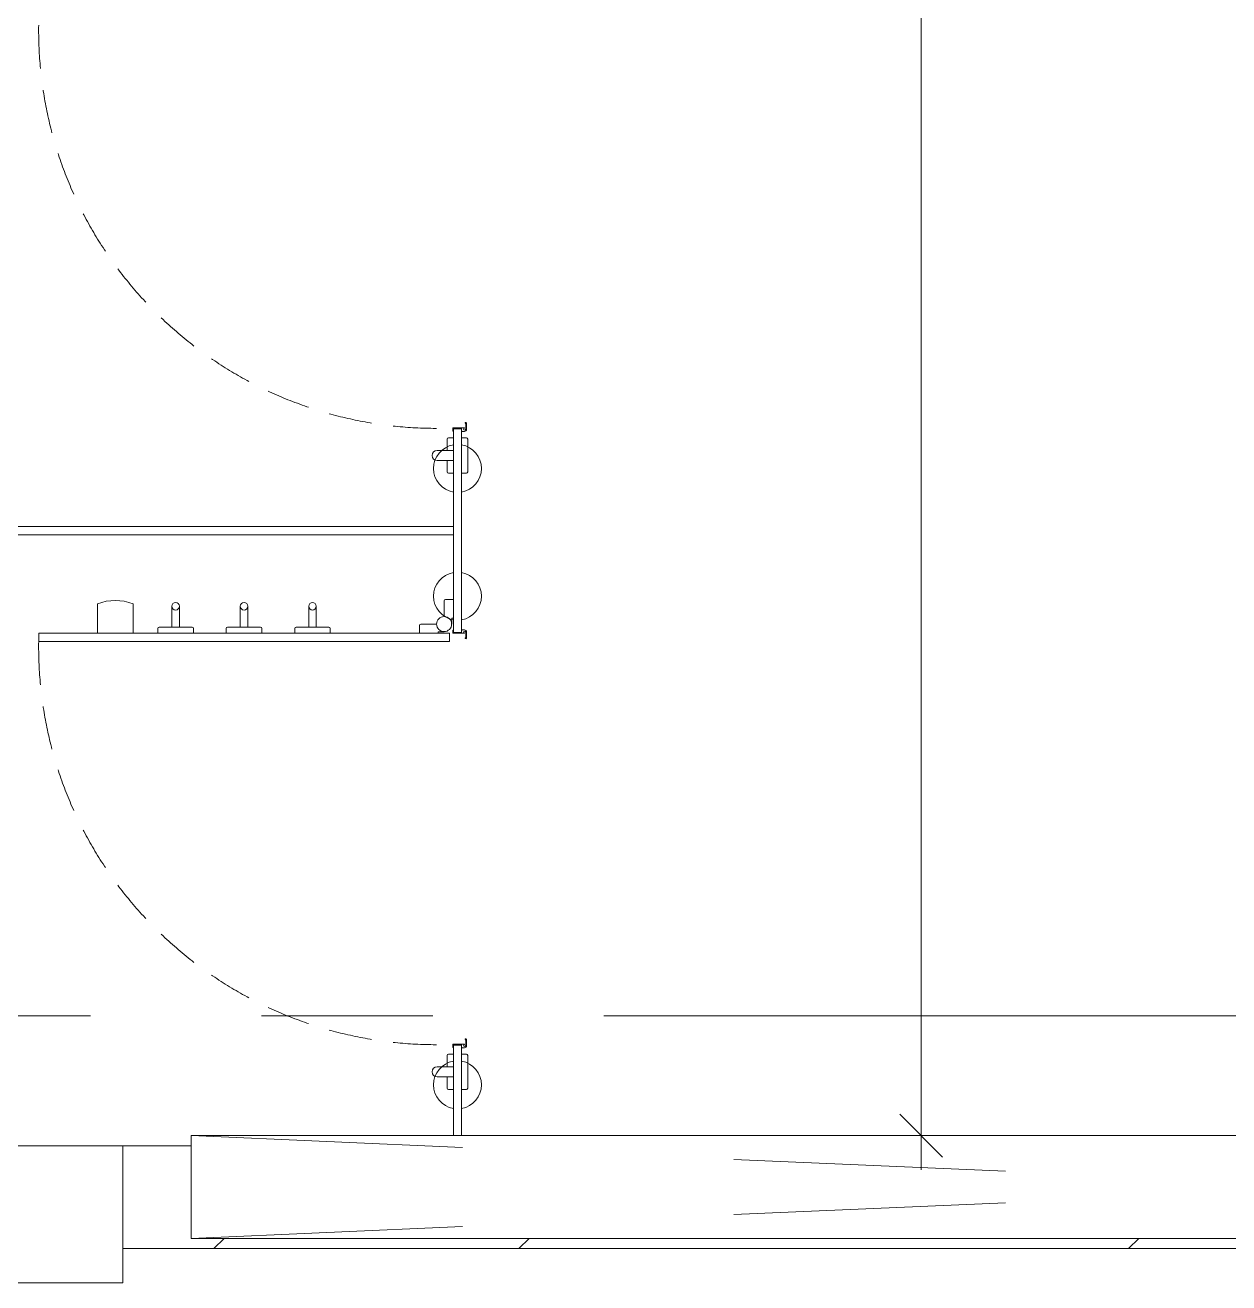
# Model space of a CAD drawing. Header units: millimetres. Extents: x -1834842 to 700335, y -490313101 to 518363.
# Drawn here: x -1240415 to -1238656, y 220779 to 222616 of the extents above; entities that cross this region are included whole.
import ezdxf

# ---------------------------------------------------------------- set-up
doc = ezdxf.new("R2010")
doc.units = ezdxf.units.MM
doc.header["$LTSCALE"] = 0.5
for name, pattern in [('Dash', [1587.5, 793.75, -793.75]), ('DASHED', [19.05, 12.7, -6.35]), ('IDA - Grid Line', [3500, 2000, -500, 500, -500])]:
    doc.linetypes.add(name, pattern=pattern)
doc.layers.get('0').update_dxf_attribs({"color": 8})
doc.layers.add('0-1', color=8, linetype='Continuous', lineweight=5)
doc.layers.add('0-LOWER ROOF', color=7, linetype='Continuous')
for name, color, linetype, lineweight, true_color in [('A-_FLOR----_E', 6, 'Continuous', 9, 0xff00ff), ('A-_WALL----_H-2', 9, 'Continuous', 9, 0x808080), ('A-_WALLPRTN_E-1', 6, 'Continuous', 18, 0xff00ff), ('A-_WIND----_E', 6, 'Continuous', 9, 0xff00ff), ('A-_WIND----_H', 6, 'Dash', 9, 0xff00ff), ('S-_ANOTGRID_E-1', 9, 'IDA - Grid Line', 9, 0x808080)]:
    doc.layers.add(name, color=color, linetype=linetype, lineweight=lineweight, true_color=true_color)

# ---------------------------------------------------------------- blocks, each defined once
blk = doc.blocks.new('1599_DB_A_BLK3_1STGD_R21_rvt-2-BLK 2 LOWER ROOF PLAN')
at = {"color": 8}
for p, q in [((-165344.7, -123527.4), (-165344.7, -130177.4)), ((-166029.1, -129094.5), (-166029.1, -129098.1)), ((-166012.1, -129094), (-166028.6, -129094)), ((-166028.4, -129093.9), (-166028.4, -129393.9)), ((-166016.4, -129093.9), (-166028.4, -129093.9)), ((-166028.4, -129099), (-166028.4, -129095.2)), ((-166028.4, -129095.2), (-166016.4, -129095.2)), ((-166016.4, -129393.9), (-166016.4, -129093.9)), ((-166016.4, -129095.2), (-166016.4, -129098)), ((-166015.4, -129099), (-166012.1, -129099)), ((-166012.1, -129094.5), (-166012.1, -129094)), ((-166010.3, -129088), (-166010.3, -129095.8)), ((-166009.1, -129096), (-166009.1, -129088)), ((-166037.4, -129126.7), (-166037.4, -129110.2)), ((-166028.4, -129108.2), (-166035.4, -129108.2)), ((-166016.4, -129108.2), (-166009.4, -129108.2)), ((-166007.4, -129158.2), (-166007.4, -129110.2)), ((-166028.4, -129126.7), (-166051.9, -129126.7)), ((-166028.4, -129141.7), (-166051.9, -129141.7)), ((-166037.4, -129158.2), (-166037.4, -129141.7)), ((-166028.4, -129160.2), (-166035.4, -129160.2)), ((-166016.4, -129160.2), (-166009.4, -129160.2)), ((-166028.4, -129237.9), (-167786.4, -129237.9)), ((-167786.4, -129249.9), (-166028.4, -129249.9)), ((-166028.4, -129249.9), (-166028.4, -129237.9)), ((-166039.9, -129344.4), (-166028.4, -129344.4)), ((-166028.4, -129344.4), (-166028.4, -129371.9)), ((-166548.3, -129350.9), (-166548.3, -129393.9)), ((-166496.3, -129393.9), (-166496.3, -129350.9)), ((-166439.7, -129354.4), (-166439.7, -129384.9)), ((-166428.7, -129354.4), (-166428.7, -129384.9)), ((-166339.7, -129354.4), (-166339.7, -129384.9)), ((-166328.7, -129354.4), (-166328.7, -129384.9)), ((-166239.7, -129354.4), (-166239.7, -129384.9)), ((-166228.7, -129354.4), (-166228.7, -129384.9)), ((-166041.9, -129369.4), (-166041.9, -129346.4)), ((-166052.9, -129380.4), (-166075.9, -129380.4)), ((-166028.4, -129371.9), (-166030.8, -129371.9)), ((-166030.8, -129371.9), (-166030.8, -129380.4)), ((-166634.2, -129405.9), (-166634.2, -129393.9)), ((-166634.2, -129393.9), (-166034.2, -129393.9)), ((-166534.7, -129393.9), (-166482.7, -129393.9)), ((-166460.2, -129393.9), (-166460.2, -129386.9)), ((-166458.2, -129384.9), (-166410.2, -129384.9)), ((-166408.2, -129386.9), (-166408.2, -129393.9)), ((-166360.2, -129393.9), (-166360.2, -129386.9)), ((-166308.2, -129393.9), (-166360.2, -129393.9)), ((-166358.2, -129384.9), (-166310.2, -129384.9)), ((-166308.2, -129386.9), (-166308.2, -129393.9)), ((-166260.2, -129393.9), (-166260.2, -129386.9)), ((-166258.2, -129384.9), (-166210.2, -129384.9)), ((-166208.2, -129386.9), (-166208.2, -129393.9)), ((-166077.9, -129382.4), (-166077.9, -129393.9)), ((-166077.9, -129393.9), (-166050.4, -129393.9)), ((-166050.4, -129393.9), (-166050.4, -129391.5)), ((-166050.4, -129391.5), (-166041.9, -129391.5)), ((-166034.2, -129393.9), (-166034.2, -129405.9)), ((-166029.1, -129393.4), (-166029.1, -129389.8)), ((-166012.1, -129393.9), (-166028.6, -129393.9)), ((-166028.4, -129388.9), (-166028.4, -129392.7)), ((-166028.4, -129392.7), (-166016.4, -129392.7)), ((-166028.4, -129393.9), (-166016.4, -129393.9)), ((-166016.4, -129392.7), (-166016.4, -129389.9)), ((-166015.4, -129388.9), (-166012.1, -129388.9)), ((-166012.1, -129393.4), (-166012.1, -129393.9)), ((-166010.3, -129399.9), (-166010.3, -129392.1)), ((-166009.1, -129391.9), (-166009.1, -129399.9)), ((-166034.2, -129405.9), (-166634.2, -129405.9)), ((-166029.1, -129994.5), (-166029.1, -129998.1)), ((-166012.1, -129994), (-166028.6, -129994)), ((-166016.4, -129993.9), (-166028.4, -129993.9)), ((-166028.4, -129993.9), (-166028.4, -130127.4)), ((-166028.4, -129999), (-166028.4, -129995.2)), ((-166028.4, -129995.2), (-166016.4, -129995.2)), ((-166016.4, -130127.4), (-166016.4, -129993.9)), ((-166016.4, -129995.2), (-166016.4, -129998)), ((-166015.4, -129999), (-166012.1, -129999)), ((-166012.1, -129994.5), (-166012.1, -129994)), ((-166010.3, -129988), (-166010.3, -129995.8)), ((-166009.1, -129996), (-166009.1, -129988)), ((-166037.4, -130026.7), (-166037.4, -130010.2)), ((-166028.4, -130008.2), (-166035.4, -130008.2)), ((-166016.4, -130008.2), (-166009.4, -130008.2)), ((-166007.4, -130058.2), (-166007.4, -130010.2)), ((-166028.4, -130026.7), (-166051.9, -130026.7)), ((-166028.4, -130041.7), (-166051.9, -130041.7)), ((-166037.4, -130058.2), (-166037.4, -130041.7)), ((-166028.4, -130060.2), (-166035.4, -130060.2)), ((-166016.4, -130060.2), (-166009.4, -130060.2)), ((-166028.4, -130127.4), (-166016.4, -130127.4)), ((-165936.4, -130127.4), (-165294.7, -130127.4))]:
    blk.add_line(p, q, dxfattribs=at)
at = {"color": 8, "linetype": 'ByBlock'}
blk.add_line((-165376, -130096.1), (-165313.5, -130158.6), dxfattribs=at)
at = {"color": 8}
for centre, radius in [((-166434.2, -129354.4), 5.5), ((-166334.2, -129354.4), 5.5), ((-166234.2, -129354.4), 5.5), ((-166041.9, -129380.4), 11)]:
    blk.add_circle(centre, radius, dxfattribs=at)
at = {"color": 8, "linetype": 'DASHED', "ltscale": 10}
for centre in [(-166053.5, -128513.8), (-166053.5, -129413.8)]:
    blk.add_arc(centre, 580.8, 179.2194, 272.5231, dxfattribs=at)
at = {"color": 8}
for centre, radius, start, end in [((-166010.5, -129086.7), 0.6, 65, 245), ((-166011.1, -129088), 0.8, 0, 65), ((-166011.1, -129088), 2, 0, 65), ((-166028.6, -129094.5), 0.5, 90, 180), ((-166028.1, -129098.1), 1, 180, 252.5424), ((-166015.4, -129098), 1, 180, 270), ((-166012.1, -129095.8), 1.25, 90, 270), ((-166012, -129095.3), 1.76, 266.1891, 343.3666), ((-166012.1, -129096), 3, 270, 0), ((-166022.4, -129153.2), 35, 99.8709, 260.1291), ((-166035.4, -129110.2), 2, 90, 180), ((-166022.4, -129153.2), 35, 279.8709, 80.1291), ((-166009.4, -129110.2), 2, 0, 90), ((-166051.9, -129134.2), 7.5, 90, 270), ((-166035.4, -129158.2), 2, 180, 270), ((-166009.4, -129158.2), 2, 270, 0), ((-166022.4, -129339.7), 35, 99.8709, 260.1291), ((-166022.4, -129339.7), 35, 279.8709, 80.1291), ((-166039.9, -129346.4), 2, 90, 180), ((-166522.3, -129416), 70.1, 68.2289, 111.7711), ((-166075.9, -129382.4), 2, 90, 180), ((-166458.2, -129386.9), 2, 90, 180), ((-166410.2, -129386.9), 2, 0, 90), ((-166358.2, -129386.9), 2, 90, 180), ((-166310.2, -129386.9), 2, 0, 90), ((-166258.2, -129386.9), 2, 90, 180), ((-166210.2, -129386.9), 2, 0, 90), ((-166028.1, -129389.8), 1, 107.4576, 180), ((-166028.6, -129393.4), 0.5, 180, 270), ((-166015.4, -129389.9), 1, 90, 180), ((-166012.1, -129392.1), 1.25, 90, 270), ((-166012.1, -129391.9), 3, 0, 90), ((-166012, -129392.6), 1.76, 16.6334, 93.8109), ((-166010.5, -129401.1), 0.6, 115, 295), ((-166011.1, -129399.9), 0.8, 295, 360), ((-166011.1, -129399.9), 2, 295, 360), ((-166010.5, -129986.7), 0.6, 65, 245), ((-166011.1, -129988), 0.8, 0, 65), ((-166011.1, -129988), 2, 0, 65), ((-166028.6, -129994.5), 0.5, 90, 180), ((-166028.1, -129998.1), 1, 180, 252.5424), ((-166015.4, -129998), 1, 180, 270), ((-166012.1, -129995.8), 1.25, 90, 270), ((-166012, -129995.3), 1.76, 266.1891, 343.3666), ((-166012.1, -129996), 3, 270, 0), ((-166022.4, -130053.2), 35, 99.8709, 260.1291), ((-166035.4, -130010.2), 2, 90, 180), ((-166022.4, -130053.2), 35, 279.8709, 80.1291), ((-166009.4, -130010.2), 2, 0, 90), ((-166051.9, -130034.2), 7.5, 90, 270), ((-166035.4, -130058.2), 2, 180, 270), ((-166009.4, -130058.2), 2, 270, 0)]:
    blk.add_arc(centre, radius, start, end, dxfattribs=at)
at = {"layer": 'A-_FLOR----_E', "color": 8}
blk.add_line((-167611.4, -130142.4), (-166411.4, -130142.4), dxfattribs=at)
at = {"layer": 'A-_WALL----_H-2', "color": 8}
for p, q in [((-166378.3, -130292.4), (-166363.3, -130277.4)), ((-165932.8, -130292.4), (-165917.8, -130277.4)), ((-165041.8, -130292.4), (-165026.8, -130277.4))]:
    blk.add_line(p, q, dxfattribs=at)
at = {"layer": 'A-_WALLPRTN_E-1', "color": 8}
for p, q in [((-166511.4, -130142.4), (-167611.4, -130142.4)), ((-166411.4, -130142.4), (-166511.4, -130142.4)), ((-166511.4, -130142.4), (-166511.4, -130292.4)), ((-166511.4, -130142.4), (-166511.4, -130342.4)), ((-166511.4, -130292.4), (-162686.4, -130292.4)), ((-166511.4, -130342.4), (-168011.4, -130342.4))]:
    blk.add_line(p, q, dxfattribs=at)
at = {"layer": 'A-_WIND----_E', "color": 8}
for p, q in [((-166411.4, -130127.4), (-162986.4, -130127.4)), ((-166411.4, -130277.4), (-166411.4, -130127.4)), ((-166411.4, -130277.4), (-166411.4, -130127.4)), ((-162986.4, -130277.4), (-166411.4, -130277.4))]:
    blk.add_line(p, q, dxfattribs=at)
at = {"layer": 'A-_WIND----_H', "color": 8}
for p, q in [((-166411.4, -130127.4), (-162986.4, -130277.4)), ((-166411.4, -130277.4), (-162986.4, -130127.4))]:
    blk.add_line(p, q, dxfattribs=at)
blk = doc.blocks.new('BLK2-LOWER ROOF')
at = {"layer": 'S-_ANOTGRID_E-1'}
blk.add_line((-85262, -129952.4), (-54403.5, -129952.4), dxfattribs=at)
at = {"layer": '0-1'}
blk.add_blockref('1599_DB_A_BLK3_1STGD_R21_rvt-2-BLK 2 LOWER ROOF PLAN', (89296.6, 0), dxfattribs=at)

msp = doc.modelspace()

# ---------------------------------------------------------------- block references
at = {"layer": '0-LOWER ROOF', "color": 6}
msp.add_blockref('BLK2-LOWER ROOF', (-1163057.1, 351121.7), dxfattribs=at)

doc.saveas('drawing.dxf')
